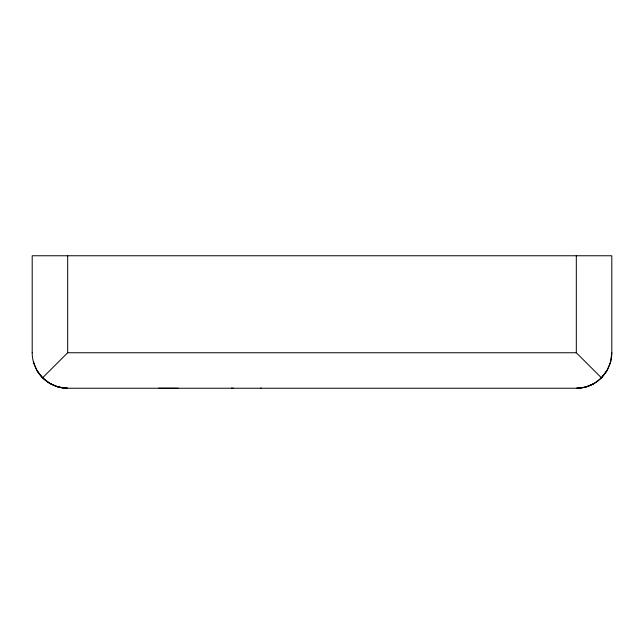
<?xml version="1.0" encoding="UTF-8"?>
<svg xmlns="http://www.w3.org/2000/svg" width="644" height="644" viewBox="0 0 644 644"><rect width="100%" height="100%" fill="white"/><g stroke="black" fill="none" stroke-linecap="round" stroke-linejoin="round"><path stroke-width="0.97" d="M32.2 352.751L32.2 255.757L611.8 255.757L611.8 352.751C611.929 371.62 595.563 388.356 576.621 388.235L585.726 387.028L594.211 383.486M611.8 352.751L610.601 361.936L607.051 370.558L601.496 377.883L576.316 352.751L576.316 255.757M607.083 370.493L601.48 377.843A34.977 34.977 0 0 1 576.613 388.235L67.379 388.235C48.405 388.404 32.047 371.62 32.2 352.735M67.684 255.757L67.684 352.751L42.504 377.891L36.917 370.493L33.399 361.936M158.432 388.235L178.026 388.235M232.017 388.243L231.51 388.243L233.49 388.243M67.684 352.751L576.316 352.751M36.917 370.493C43.277 381.143 54.949 388.058 67.379 388.235L58.274 387.028L49.789 383.486L42.504 377.843M58.274 387.028L67.379 388.235M261.086 388.235L260.579 388.235L261.086 388.235"/></g></svg>
